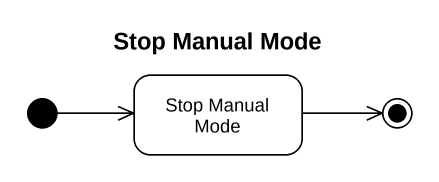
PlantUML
@startuml
title Stop Manual Mode
hide empty description
state "Stop Manual Mode" as Stop_Manual_Mode
[*] -right-> Stop_Manual_Mode
Stop_Manual_Mode -right-> [*]
@enduml
